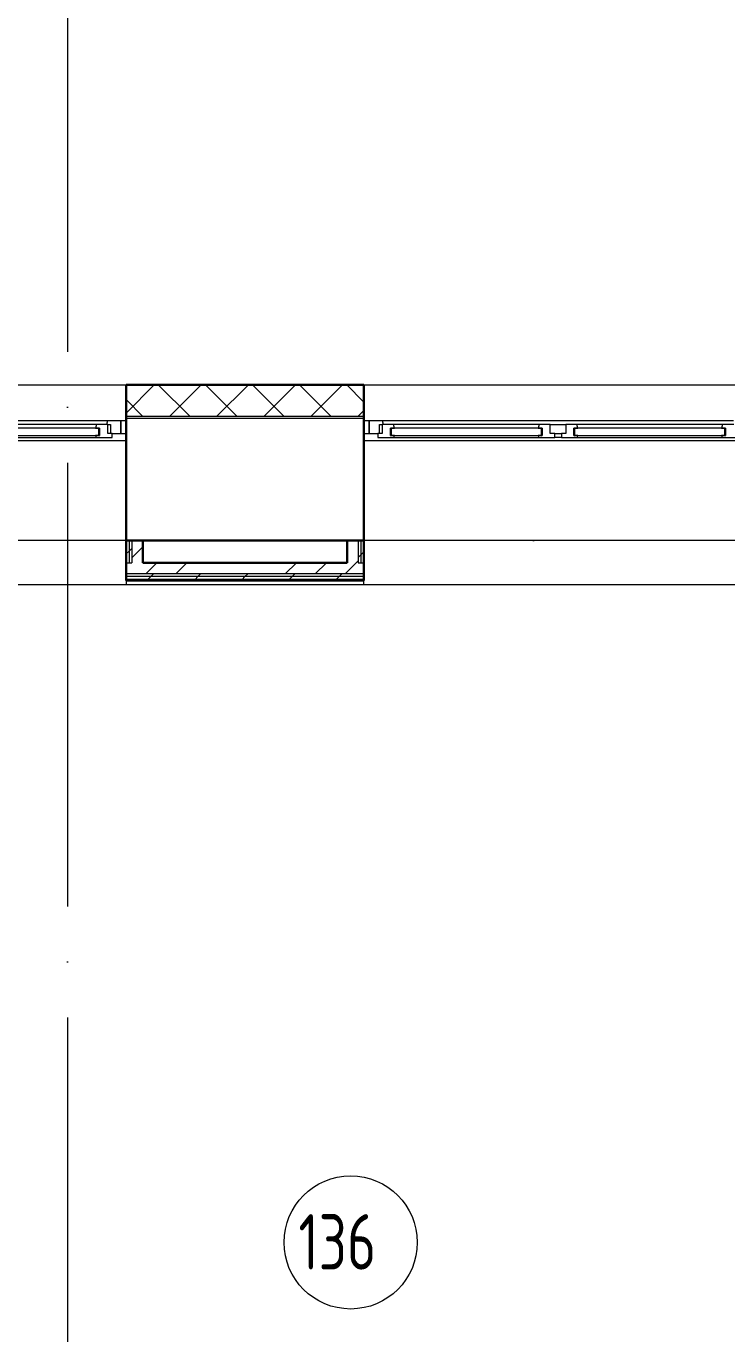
# Model space of a CAD drawing. Header units: millimetres. Extents: x -325553 to 627452, y -28539 to 738858.
# Drawn here: x -22101 to -18945, y 193539 to 199433 of the extents above; entities that cross this region are included whole.
import ezdxf

# ---------------------------------------------------------------- set-up
doc = ezdxf.new("R2010")
doc.units = ezdxf.units.MM
doc.linetypes.add('ADSK_Линия сетки', pattern=[25, 20, -2.5, 0, -2.5])
doc.layers.add('000_доп.МДУ', color=7, linetype='Continuous')
for name, color, linetype, lineweight in [('_ Окна', 7, 'Continuous', 9), ('Марки помещений', 252, 'Continuous', 20), ('Ограждение', 252, 'Continuous', 9), ('Окна', 252, 'Continuous', 9), ('Оси', 252, 'Continuous', 9), ('Стены внутренние', 7, 'Continuous', 18), ('Стены наружные', 7, 'Continuous', 18), ('Стены штриховка', 7, 'Continuous', 9)]:
    doc.layers.add(name, color=color, linetype=linetype, lineweight=lineweight)
doc.styles.add('GOST Common_3', font='', dxfattribs={"height": 3.5})
doc.styles.get('GOST Common_3').set_extended_font_data('GOST 2.304 type A')

# ---------------------------------------------------------------- blocks, each defined once
blk = doc.blocks.new('1 этаж')
at = {"layer": '_ Окна', "color": 251, "true_color": 0x636466}
for p, q in [((-22513.8, 27362.3), (-23190.8, 27362.3)), ((-22513.8, 27330.3), (-22513.8, 27362.3)), ((-22513.8, 27362.3), (-22513.8, 27330.3)), ((-22510.8, 27362.3), (-22513.8, 27362.3)), ((-22510.8, 27330.3), (-22510.8, 27362.3)), ((-22390.8, 27396.3), (-22415.8, 27396.3)), ((-22415.8, 27396.3), (-22415.8, 27338.3)), ((-21295.8, 27396.3), (-21320.8, 27396.3)), ((-21295.8, 27338.3), (-21295.8, 27396.3)), ((-21197.8, 27362.3), (-21200.8, 27362.3)), ((-21200.8, 27362.3), (-21200.8, 27330.3)), ((-20520.8, 27362.3), (-21197.8, 27362.3)), ((-21197.8, 27362.3), (-21197.8, 27330.3)), ((-21197.8, 27330.3), (-21197.8, 27362.3)), ((-20520.8, 27330.3), (-20520.8, 27362.3)), ((-20520.8, 27362.3), (-20520.8, 27330.3)), ((-20517.8, 27362.3), (-20520.8, 27362.3)), ((-20517.8, 27330.3), (-20517.8, 27362.3)), ((-20370.8, 27362.3), (-20373.8, 27362.3)), ((-20373.8, 27362.3), (-20373.8, 27330.3)), ((-19693.8, 27362.3), (-20370.8, 27362.3)), ((-20370.8, 27362.3), (-20370.8, 27330.3)), ((-20370.8, 27330.3), (-20370.8, 27362.3)), ((-19693.8, 27330.3), (-19693.8, 27362.3)), ((-19693.8, 27362.3), (-19693.8, 27330.3)), ((-19690.8, 27362.3), (-19693.8, 27362.3)), ((-19690.8, 27330.3), (-19690.8, 27362.3)), ((-23190.8, 27330.3), (-22513.8, 27330.3)), ((-22513.8, 27330.3), (-22510.8, 27330.3)), ((-22415.8, 27338.3), (-22390.8, 27338.3)), ((-21320.8, 27338.3), (-21295.8, 27338.3)), ((-21200.8, 27330.3), (-21197.8, 27330.3)), ((-21197.8, 27330.3), (-20520.8, 27330.3)), ((-20520.8, 27330.3), (-20517.8, 27330.3)), ((-20373.8, 27330.3), (-20370.8, 27330.3)), ((-20370.8, 27330.3), (-19693.8, 27330.3)), ((-19693.8, 27330.3), (-19690.8, 27330.3))]:
    blk.add_line(p, q, dxfattribs=at)
at = {"layer": '_ Окна', "color": 251, "lineweight": 18, "true_color": 0x636466}
for p, q in [((-22524.2, 27379.3), (-22528.8, 27362.3)), ((-22528.8, 27362.3), (-22510.8, 27362.3)), ((-22473.8, 27379.3), (-22524.2, 27379.3)), ((-22510.8, 27362.3), (-22510.8, 27330.3)), ((-22475.2, 27396.3), (-22479.8, 27379.3)), ((-22415.8, 27396.3), (-22475.2, 27396.3)), ((-22473.8, 27338.3), (-22473.8, 27379.3)), ((-22473.8, 27379.3), (-22461.8, 27379.3)), ((-22461.8, 27379.3), (-22461.8, 27338.3)), ((-22415.8, 27338.3), (-22415.8, 27396.3)), ((-21236.4, 27396.3), (-21295.8, 27396.3)), ((-21295.8, 27396.3), (-21295.8, 27338.3)), ((-21249.8, 27338.3), (-21249.8, 27379.3)), ((-21249.8, 27379.3), (-21237.8, 27379.3)), ((-21237.8, 27379.3), (-21237.8, 27338.3)), ((-21187.4, 27379.3), (-21237.8, 27379.3)), ((-21231.8, 27379.3), (-21236.4, 27396.3)), ((-21200.8, 27330.3), (-21200.8, 27362.3)), ((-21200.8, 27362.3), (-21182.8, 27362.3)), ((-21182.8, 27362.3), (-21187.4, 27379.3)), ((-20531.2, 27379.3), (-20535.8, 27362.3)), ((-20535.8, 27362.3), (-20517.8, 27362.3)), ((-20480.8, 27379.3), (-20531.2, 27379.3)), ((-20517.8, 27362.3), (-20517.8, 27330.3)), ((-20480.8, 27338.3), (-20480.8, 27379.3)), ((-20410.8, 27379.3), (-20410.8, 27338.3)), ((-20360.4, 27379.3), (-20410.8, 27379.3)), ((-20373.8, 27330.3), (-20373.8, 27362.3)), ((-20373.8, 27362.3), (-20355.8, 27362.3)), ((-20355.8, 27362.3), (-20360.4, 27379.3)), ((-19704.2, 27379.3), (-19708.8, 27362.3)), ((-19708.8, 27362.3), (-19690.8, 27362.3)), ((-19653.8, 27379.3), (-19704.2, 27379.3)), ((-19690.8, 27362.3), (-19690.8, 27330.3)), ((-22510.8, 27330.3), (-22528.8, 27330.3)), ((-22528.8, 27330.3), (-22526.4, 27321.3)), ((-22526.4, 27321.3), (-22511.8, 27321.3)), ((-22511.8, 27321.3), (-22510.8, 27322.3)), ((-22510.8, 27322.3), (-22509.8, 27321.3)), ((-22509.8, 27321.3), (-22453.8, 27321.3)), ((-22453.8, 27338.3), (-22473.8, 27338.3)), ((-22453.8, 27321.3), (-22453.8, 27338.3)), ((-22453.8, 27338.3), (-22415.8, 27338.3)), ((-21295.8, 27338.3), (-21257.8, 27338.3)), ((-21237.8, 27338.3), (-21257.8, 27338.3)), ((-21257.8, 27338.3), (-21257.8, 27321.3)), ((-21257.8, 27321.3), (-21201.8, 27321.3)), ((-21201.8, 27321.3), (-21200.8, 27322.3)), ((-21182.8, 27330.3), (-21200.8, 27330.3)), ((-21200.8, 27322.3), (-21199.8, 27321.3)), ((-21199.8, 27321.3), (-21185.2, 27321.3)), ((-21185.2, 27321.3), (-21182.8, 27330.3)), ((-20517.8, 27330.3), (-20535.8, 27330.3)), ((-20535.8, 27330.3), (-20533.4, 27321.3)), ((-20533.4, 27321.3), (-20518.8, 27321.3)), ((-20518.8, 27321.3), (-20517.8, 27322.3)), ((-20517.8, 27322.3), (-20516.8, 27321.3)), ((-20516.8, 27321.3), (-20460.8, 27321.3)), ((-20460.8, 27338.3), (-20480.8, 27338.3)), ((-20460.8, 27321.3), (-20460.8, 27338.3)), ((-20410.8, 27338.3), (-20430.8, 27338.3)), ((-20430.8, 27338.3), (-20430.8, 27321.3)), ((-20430.8, 27321.3), (-20374.8, 27321.3)), ((-20374.8, 27321.3), (-20373.8, 27322.3)), ((-20355.8, 27330.3), (-20373.8, 27330.3)), ((-20373.8, 27322.3), (-20372.8, 27321.3)), ((-20372.8, 27321.3), (-20358.2, 27321.3)), ((-20358.2, 27321.3), (-20355.8, 27330.3)), ((-19690.8, 27330.3), (-19708.8, 27330.3)), ((-19708.8, 27330.3), (-19706.4, 27321.3)), ((-19706.4, 27321.3), (-19691.8, 27321.3)), ((-19691.8, 27321.3), (-19690.8, 27322.3)), ((-19690.8, 27322.3), (-19689.8, 27321.3)), ((-19689.8, 27321.3), (-19633.8, 27321.3))]:
    blk.add_line(p, q, dxfattribs=at)
at = {"layer": 'Марки помещений', "color": 251, "true_color": 0x636466}
blk.add_circle((-21379.8, 23692.6), 300, dxfattribs=at)
at = {"layer": 'Ограждение', "color": 251, "true_color": 0x636466}
for p, q in [((-22390.8, 27306.3), (-24140.8, 27306.3)), ((-19570.8, 27306.3), (-21320.8, 27306.3)), ((-22390.8, 26856.3), (-24140.8, 26856.3)), ((-19570.8, 26856.3), (-21320.8, 26856.3)), ((-11050.8, 26656.3), (-25250.8, 26656.3)), ((-22390.8, 26656.3), (-24140.8, 26656.3)), ((-22390.8, 26676.3), (-22390.8, 26656.3)), ((-21320.8, 26656.3), (-21320.8, 26676.3)), ((-19570.8, 26656.3), (-21320.8, 26656.3))]:
    blk.add_line(p, q, dxfattribs=at)
at = {"layer": 'Окна', "color": 251, "true_color": 0x636466}
for p, q in [((-22475.2, 27396.3), (-24056.4, 27396.3)), ((-22524.2, 27379.3), (-23180.4, 27379.3)), ((-19655.2, 27396.3), (-21236.4, 27396.3)), ((-20531.2, 27379.3), (-21187.4, 27379.3)), ((-20480.8, 27379.3), (-20410.8, 27379.3)), ((-19704.2, 27379.3), (-20360.4, 27379.3)), ((-23178.2, 27321.3), (-22526.4, 27321.3)), ((-22511.8, 27321.3), (-22509.8, 27321.3)), ((-21201.8, 27321.3), (-21199.8, 27321.3)), ((-21185.2, 27321.3), (-20533.4, 27321.3)), ((-20518.8, 27321.3), (-20516.8, 27321.3)), ((-20460.8, 27338.3), (-20430.8, 27338.3)), ((-20430.8, 27321.3), (-20460.8, 27321.3)), ((-20374.8, 27321.3), (-20372.8, 27321.3)), ((-20358.2, 27321.3), (-19706.4, 27321.3)), ((-19691.8, 27321.3), (-19689.8, 27321.3))]:
    blk.add_line(p, q, dxfattribs=at)
at = {"layer": 'Оси', "color": 251, "linetype": 'ADSK_Линия сетки', "ltscale": 100, "true_color": 0x636466}
for p, q in [((-22655.8, 32206.9), (-22655.8, -32499.9)), ((-805.8, 26856.3), (-72528.1, 26856.3))]:
    blk.add_line(p, q, dxfattribs=at)
at = {"layer": 'Стены внутренние', "color": 251, "true_color": 0x636466}
for p, q in [((-24140.8, 27558.3), (-22390.8, 27558.3)), ((-21320.8, 27558.3), (-19570.8, 27558.3)), ((-21320.8, 27406.3), (-22390.8, 27406.3))]:
    blk.add_line(p, q, dxfattribs=at)
at = {"layer": 'Стены внутренние', "color": 251, "lineweight": 30, "true_color": 0x636466}
for p, q in [((-21320.8, 27558.3), (-22390.8, 27558.3)), ((-22390.8, 27558.3), (-22390.8, 27416.3)), ((-21320.8, 27416.3), (-21320.8, 27558.3)), ((-22390.8, 26856.3), (-22390.8, 27406.3)), ((-21320.8, 26856.3), (-21320.8, 27406.3)), ((-21395.8, 26856.3), (-22315.8, 26856.3))]:
    blk.add_line(p, q, dxfattribs=at)
at = {"layer": 'Стены внутренние', "color": 251, "linetype": 'Continuous', "lineweight": 9, "true_color": 0x636466}
for p, q in [((-22388.8, 27434), (-22266.5, 27556.3)), ((-22104.9, 27416.3), (-22244.9, 27556.3)), ((-22194.4, 27416.3), (-22054.4, 27556.3)), ((-22191.1, 27558.3), (-22192.3, 27556.3)), ((-21892.7, 27416.3), (-22032.7, 27556.3)), ((-21982.3, 27416.3), (-21842.3, 27556.3)), ((-21956.5, 27558.3), (-21957.6, 27556.3)), ((-21680.6, 27416.3), (-21820.6, 27556.3)), ((-21770.1, 27416.3), (-21630.1, 27556.3)), ((-21468.5, 27416.3), (-21608.5, 27556.3)), ((-21558, 27416.3), (-21418, 27556.3)), ((-21513.2, 27556.3), (-21514.3, 27558.3)), ((-21322.8, 27482.7), (-21396.3, 27556.3)), ((-22317, 27416.3), (-22388.8, 27488.1)), ((-21345.9, 27416.3), (-21322.8, 27439.3))]:
    blk.add_line(p, q, dxfattribs=at)
at = {"layer": 'Стены наружные', "color": 251, "lineweight": 30, "true_color": 0x636466}
for p, q in [((-22390.8, 27416.3), (-22390.8, 27406.3)), ((-21320.8, 27406.3), (-21320.8, 27416.3)), ((-22390.8, 26856.3), (-22390.8, 26681.3)), ((-22315.8, 26856.3), (-22390.8, 26856.3)), ((-22315.8, 26756.3), (-22315.8, 26856.3)), ((-21395.8, 26856.3), (-21395.8, 26756.3)), ((-21320.8, 26856.3), (-21395.8, 26856.3)), ((-21320.8, 26681.3), (-21320.8, 26856.3)), ((-22315.8, 26756.3), (-21395.8, 26756.3)), ((-22390.8, 26676.3), (-22390.8, 26681.3)), ((-22390.8, 26676.3), (-21320.8, 26676.3)), ((-21320.8, 26676.3), (-21320.8, 26681.3))]:
    blk.add_line(p, q, dxfattribs=at)
at = {"layer": 'Стены наружные', "color": 251, "linetype": 'Continuous', "lineweight": 9, "true_color": 0x636466}
for p, q in [((-22378.3, 26808.1), (-22365.8, 26820.6)), ((-22365.8, 26778), (-22315.8, 26828)), ((-21395.8, 26849.8), (-21389.3, 26856.3)), ((-22390.8, 26795.6), (-22378.3, 26808.1)), ((-21354.4, 26756.3), (-21345.8, 26764.8)), ((-21345.8, 26779.9), (-21333.3, 26792.4)), ((-21333.3, 26792.4), (-21320.8, 26804.9)), ((-22390.8, 26753), (-22387.6, 26756.3)), ((-22302.6, 26706.3), (-22252.6, 26756.3)), ((-22280.5, 26693.8), (-22268, 26706.3)), ((-22167.7, 26706.3), (-22117.7, 26756.3)), ((-22068.4, 26693.8), (-22055.9, 26706.3)), ((-21856.2, 26693.8), (-21843.7, 26706.3)), ((-21674.2, 26706.3), (-21624.2, 26756.3)), ((-21644.1, 26693.8), (-21631.6, 26706.3)), ((-21539.3, 26706.3), (-21489.3, 26756.3)), ((-21432, 26693.8), (-21419.5, 26706.3)), ((-21404.4, 26706.3), (-21354.4, 26756.3)), ((-22293, 26681.3), (-22280.5, 26693.8)), ((-22085.9, 26676.3), (-22080.9, 26681.3)), ((-22080.9, 26681.3), (-22068.4, 26693.8)), ((-21868.7, 26681.3), (-21856.2, 26693.8)), ((-21661.6, 26676.3), (-21656.6, 26681.3)), ((-21656.6, 26681.3), (-21644.1, 26693.8)), ((-21444.5, 26681.3), (-21432, 26693.8))]:
    blk.add_line(p, q, dxfattribs=at)
at = {"layer": 'Стены штриховка', "color": 251, "true_color": 0x636466}
for p, q in [((-22388.8, 27416.3), (-22388.8, 27556.3)), ((-22388.8, 27556.3), (-21322.8, 27556.3)), ((-21322.8, 27556.3), (-21322.8, 27416.3)), ((-22390.8, 27416.3), (-21320.8, 27416.3)), ((-22378.3, 26856.3), (-22378.3, 26756.3)), ((-22365.8, 26856.3), (-22365.8, 26756.3)), ((-21345.8, 26856.3), (-21345.8, 26756.3)), ((-21333.3, 26856.3), (-21333.3, 26756.3)), ((-22390.8, 26756.3), (-22365.8, 26756.3)), ((-21320.8, 26706.3), (-22390.8, 26706.3)), ((-21345.8, 26756.3), (-21320.8, 26756.3)), ((-21320.8, 26693.8), (-22390.8, 26693.8)), ((-21320.8, 26681.3), (-22390.8, 26681.3)), ((-22390.8, 26681.3), (-21320.8, 26681.3))]:
    blk.add_line(p, q, dxfattribs=at)
at = {"layer": 'Марки помещений', "color": 251, "true_color": 0x636466, "style": 'GOST Common_3', "width": 0.9}
blk.add_text('136', height=250, dxfattribs=at).set_placement((-21614.7, 23570.3))

msp = doc.modelspace()

# ---------------------------------------------------------------- block references
at = {"layer": '000_доп.МДУ', "color": 7, "lineweight": 0}
msp.add_blockref('1 этаж', (740.6, 170258), dxfattribs=at)

doc.saveas('drawing.dxf')
